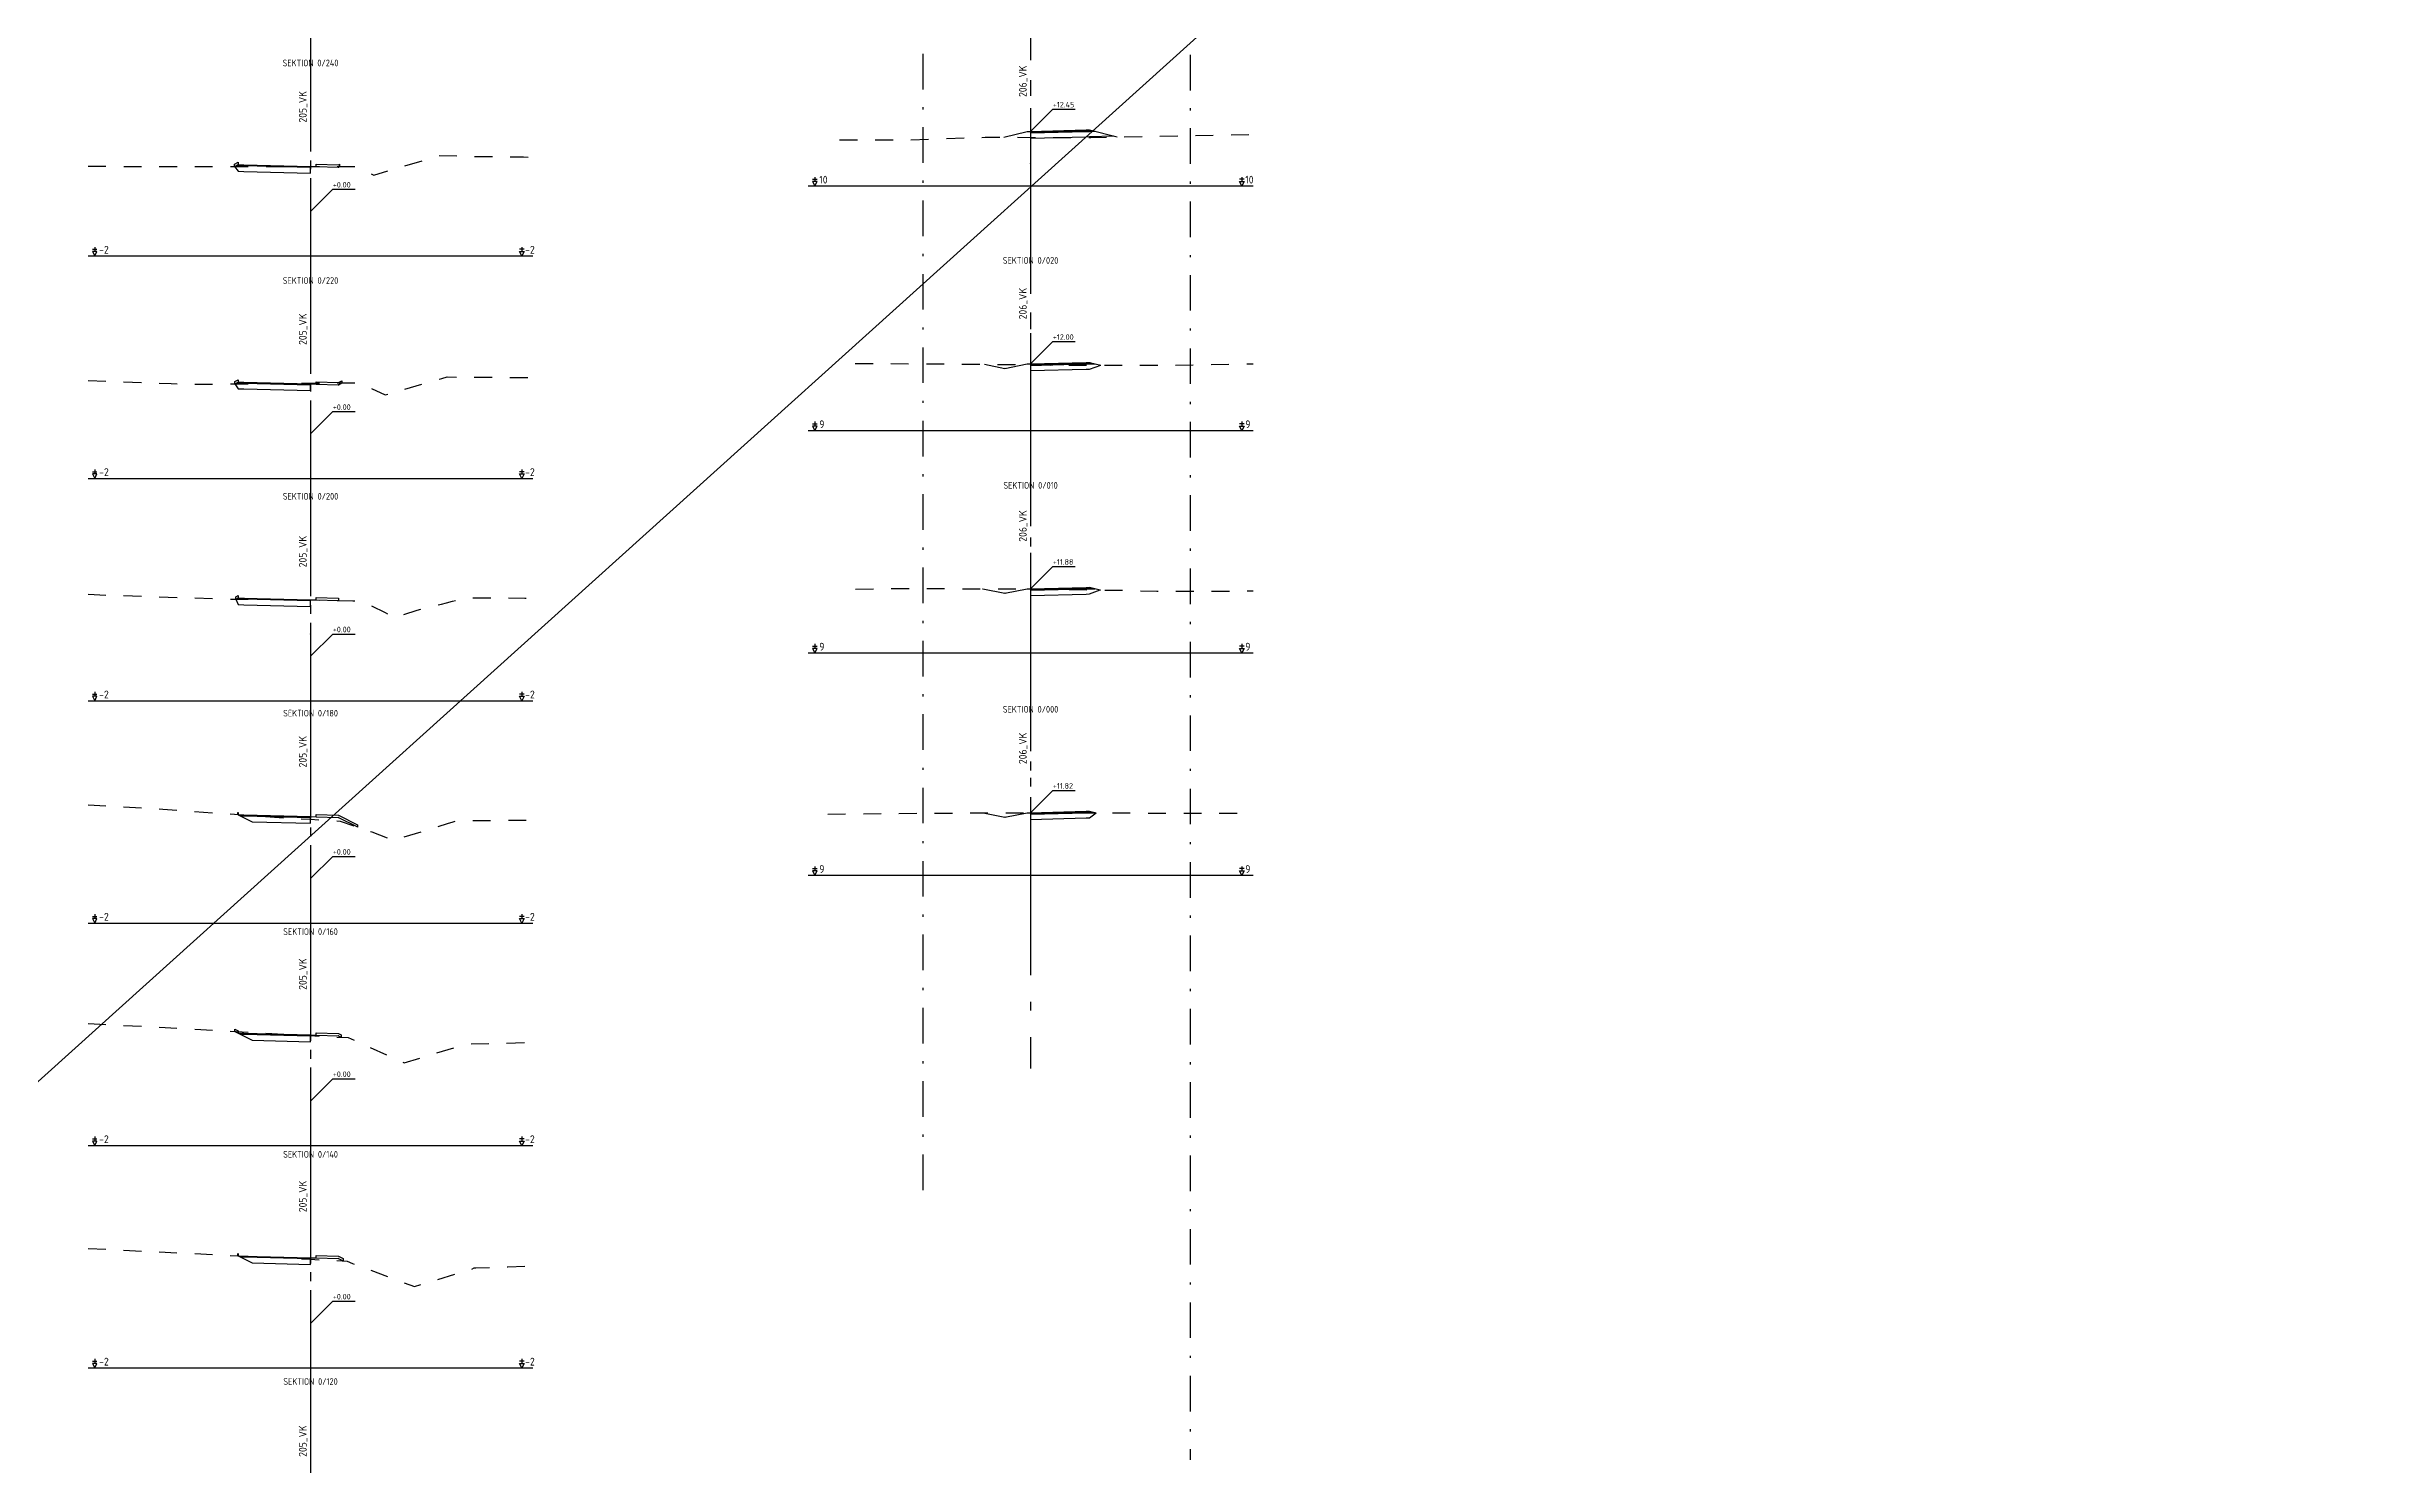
# Model space of a CAD drawing. Header units: metres. Extents: x 117388 to 123031, y 6148214 to 6150604.
# Drawn here: x 117842.7 to 117947.5, y 6149698.4 to 6149762.2 of the extents above; entities that cross this region are included whole.
import ezdxf
from ezdxf.enums import TextEntityAlignment as Align

# ---------------------------------------------------------------- set-up
doc = ezdxf.new("R2010")
doc.units = ezdxf.units.M
doc.header["$LTSCALE"] = 0.4
for name, pattern in [('AA_DASHED_2', [4, 2, -2]), ('CENTRUMLINJE', [27, 20, -3, 1, -3]), ('DASHDOT', [8, 4, -2, 0, -2])]:
    doc.linetypes.add(name, pattern=pattern)
for name, color, linetype in [('05_FASTIGHGR', 7, 'DASHDOT'), ('M-312A', 3, 'CONTINUOUS'), ('M-37-Bekladnad', 3, 'CONTINUOUS'), ('M-37-CL', 1, 'CENTRUMLINJE'), ('M-37-CL_Txt', 1, 'CONTINUOUS'), ('M-37-Mark', 9, 'AA_DASHED_2'), ('M-37-OB_B1', 4, 'CONTINUOUS'), ('M-37-OB_B2', 4, 'CONTINUOUS'), ('M-37-OB_Bi1', 4, 'CONTINUOUS'), ('M-37-OB_Bi2', 4, 'CONTINUOUS'), ('M-37-Profilhojd', 3, 'CONTINUOUS'), ('M-37-Refhojd_Lin', 1, 'CONTINUOUS'), ('M-37-Refhojd_Txt', 1, 'CONTINUOUS'), ('M-37-SektNr', 3, 'CONTINUOUS'), ('M-37-Vag-Overyta', 3, 'CONTINUOUS'), ('M-37-Vag-Slitlager', 4, 'CONTINUOUS'), ('Road_LayerForCsGenerator', 7, 'CONTINUOUS'), ('T19202X', 7, 'CONTINUOUS')]:
    doc.layers.add(name, color=color, linetype=linetype)
doc.layers.add('Non-PlotDot', color=7, linetype='CONTINUOUS', plot=False)
doc.styles.add('P_ISO_25', font='ISO', dxfattribs={"height": 2.5})
doc.styles.add('P_ISO_30', font='ISO', dxfattribs={"height": 3})

msp = doc.modelspace()

# ---------------------------------------------------------------- linework, layer by layer
at = {"layer": '05_FASTIGHGR'}
for p, q in [((117882.092, 6149821.252), (117882.092, 6149710.601)), ((117894.122, 6149821.206), (117894.122, 6149698.631))]:
    msp.add_line(p, q, dxfattribs=at)
at = {"layer": 'M-312A', "flags": 128}
msp.add_lwpolyline([(118133.929, 6149978.568), (117494.355, 6149401.904)], dxfattribs=at)
at = {"layer": 'M-37-Bekladnad', "flags": 128}
for points in [[(117851.154, 6149756.79), (117851.154, 6149756.89), (117851.323, 6149756.974), (117851.323, 6149756.874)], [(117854.823, 6149756.786), (117854.823, 6149756.886), (117855.823, 6149756.856), (117855.882, 6149756.886), (117855.882, 6149756.786)], [(117851.166, 6149747.013), (117851.166, 6149747.113), (117851.323, 6149747.191), (117851.323, 6149747.091)], [(117854.823, 6149747.004), (117854.823, 6149747.104), (117855.823, 6149747.074), (117855.985, 6149747.154), (117855.985, 6149747.054)], [(117851.217, 6149737.335), (117851.217, 6149737.435), (117851.323, 6149737.489), (117851.323, 6149737.389)], [(117854.823, 6149737.301), (117854.823, 6149737.401), (117855.823, 6149737.371), (117855.836, 6149737.364), (117855.836, 6149737.264)], [(117851.302, 6149727.644), (117851.302, 6149727.744), (117851.323, 6149727.734), (117851.323, 6149727.634)], [(117854.823, 6149727.546), (117854.823, 6149727.646), (117855.823, 6149727.616), (117856.686, 6149727.185), (117856.686, 6149727.085)], [(117851.166, 6149717.891), (117851.166, 6149717.991), (117851.323, 6149717.913), (117851.323, 6149717.813)], [(117854.823, 6149717.725), (117854.823, 6149717.825), (117855.823, 6149717.795), (117855.951, 6149717.731), (117855.951, 6149717.631)], [(117851.309, 6149707.803), (117851.309, 6149707.903), (117851.323, 6149707.896), (117851.323, 6149707.796)], [(117854.823, 6149707.708), (117854.823, 6149707.808), (117855.823, 6149707.778), (117856.034, 6149707.673), (117856.034, 6149707.573)]]:
    msp.add_lwpolyline(points, dxfattribs=at)
at = {"layer": 'M-37-CL'}
for p, q in [((117886.942, 6149780.362), (117886.942, 6149757.362)), ((117854.573, 6149776.263), (117854.573, 6149753.263)), ((117886.942, 6149769.865), (117886.942, 6149746.865)), ((117854.573, 6149766.263), (117854.573, 6149743.263)), ((117886.942, 6149759.414), (117886.942, 6149736.414)), ((117854.573, 6149756.263), (117854.573, 6149733.263)), ((117886.942, 6149749.299), (117886.942, 6149726.299)), ((117854.573, 6149746.263), (117854.573, 6149723.263)), ((117886.942, 6149739.229), (117886.942, 6149716.229)), ((117854.573, 6149736.263), (117854.573, 6149713.263)), ((117854.573, 6149726.263), (117854.573, 6149703.263)), ((117854.573, 6149716.263), (117854.573, 6149693.263)), ((117854.573, 6149706.263), (117854.573, 6149683.263))]:
    msp.add_line(p, q, dxfattribs=at)
at = {"layer": 'M-37-Mark', "flags": 128}
for points in [[(117878.359, 6149757.986), (117881.459, 6149757.983), (117884.9, 6149758.101), (117886.942, 6149758.098), (117889.652, 6149758.095), (117892.576, 6149758.154), (117896.942, 6149758.229)], [(117844.573, 6149756.795), (117854.573, 6149756.787), (117855.821, 6149756.786), (117856.557, 6149756.784), (117856.562, 6149756.793), (117856.638, 6149756.748), (117857.421, 6149756.397), (117858.64, 6149756.762), (117860.347, 6149757.277), (117862.371, 6149757.235), (117864.141, 6149757.214), (117864.573, 6149757.202)], [(117844.573, 6149747.157), (117848.314, 6149747.025), (117849.213, 6149746.994), (117854.573, 6149747.045), (117855.84, 6149747.057), (117856.13, 6149747.052), (117856.748, 6149747.053), (117857.107, 6149746.895), (117857.931, 6149746.514), (117859.863, 6149747.089), (117860.47, 6149747.259), (117860.719, 6149747.329), (117861.435, 6149747.314), (117863.93, 6149747.303), (117864.259, 6149747.302), (117864.573, 6149747.3)], [(117879.059, 6149747.934), (117879.635, 6149747.928), (117884.72, 6149747.896), (117886.942, 6149747.868), (117888.005, 6149747.855), (117892.9, 6149747.852), (117896.942, 6149747.91)], [(117844.573, 6149737.553), (117845.39, 6149737.513), (117850.872, 6149737.338), (117853.457, 6149737.319), (117854.573, 6149737.293), (117856.478, 6149737.25), (117856.903, 6149737.24), (117857.928, 6149736.727), (117858.228, 6149736.578), (117858.253, 6149736.565), (117858.362, 6149736.508), (117859.373, 6149736.835), (117860.305, 6149737.071), (117860.464, 6149737.112), (117860.68, 6149737.166), (117860.96, 6149737.237), (117861.581, 6149737.394), (117864.212, 6149737.38), (117864.573, 6149737.378)], [(117879.079, 6149737.782), (117881.055, 6149737.808), (117884.548, 6149737.799), (117885.366, 6149737.8), (117886.942, 6149737.781), (117890.694, 6149737.736), (117892.618, 6149737.694), (117893.063, 6149737.695), (117896.942, 6149737.698)], [(117844.573, 6149728.079), (117847.934, 6149727.891), (117853.166, 6149727.508), (117854.573, 6149727.43), (117855.181, 6149727.397), (117855.909, 6149727.344), (117857.325, 6149726.872), (117858.308, 6149726.493), (117859.998, 6149727.012), (117860.732, 6149727.237), (117860.984, 6149727.314), (117861.207, 6149727.381), (117862.083, 6149727.377), (117864.573, 6149727.402)], [(117877.827, 6149727.663), (117883.9, 6149727.718), (117884.065, 6149727.719), (117886.942, 6149727.729), (117887.139, 6149727.73), (117887.251, 6149727.73), (117893.629, 6149727.709), (117894.185, 6149727.708), (117896.942, 6149727.716)], [(117844.573, 6149718.253), (117854.573, 6149717.704), (117855.321, 6149717.662), (117856.265, 6149717.616), (117858.577, 6149716.574), (117858.777, 6149716.483), (117859.947, 6149716.836), (117861.338, 6149717.253), (117861.582, 6149717.326), (117863.066, 6149717.362), (117864.573, 6149717.395)], [(117844.573, 6149708.132), (117854.573, 6149707.644), (117856.223, 6149707.564), (117856.459, 6149707.457), (117856.758, 6149707.346), (117859.241, 6149706.416), (117861.592, 6149707.138), (117861.794, 6149707.2), (117861.83, 6149707.208), (117861.931, 6149707.268), (117862, 6149707.264), (117863.437, 6149707.308), (117864.573, 6149707.342)]]:
    msp.add_lwpolyline(points, dxfattribs=at)
at = {"layer": 'M-37-OB_B1', "flags": 128}
for points in [[(117886.942, 6149758.335), (117886.942, 6149758.295), (117889.442, 6149758.358), (117889.592, 6149758.361), (117889.847, 6149758.368)], [(117886.942, 6149747.884), (117886.942, 6149747.844), (117889.442, 6149747.906), (117889.592, 6149747.91), (117889.847, 6149747.916)], [(117886.942, 6149737.769), (117886.942, 6149737.729), (117889.442, 6149737.791), (117889.592, 6149737.795), (117889.847, 6149737.801)], [(117886.942, 6149727.699), (117886.942, 6149727.659), (117889.442, 6149727.722), (117889.592, 6149727.726), (117889.847, 6149727.732)]]:
    msp.add_lwpolyline(points, dxfattribs=at)
at = {"layer": 'M-37-OB_B2', "flags": 128}
for points in [[(117886.942, 6149758.295), (117886.942, 6149758.065), (117889.442, 6149758.128), (117889.592, 6149758.131), (117890.683, 6149758.159)], [(117851.154, 6149756.79), (117851.323, 6149756.574), (117851.573, 6149756.568), (117854.573, 6149756.493), (117854.573, 6149756.753)], [(117886.942, 6149747.844), (117886.942, 6149747.614), (117889.442, 6149747.676), (117889.592, 6149747.68), (117890.097, 6149747.854)], [(117851.166, 6149747.013), (117851.323, 6149746.791), (117851.573, 6149746.785), (117854.573, 6149746.71), (117854.573, 6149746.97)], [(117851.217, 6149737.335), (117851.323, 6149737.089), (117851.573, 6149737.082), (117854.573, 6149737.007), (117854.573, 6149737.267)], [(117886.942, 6149737.729), (117886.942, 6149737.499), (117889.442, 6149737.561), (117889.592, 6149737.565), (117890.078, 6149737.743)], [(117851.323, 6149727.634), (117851.955, 6149727.318), (117854.573, 6149727.253), (117854.573, 6149727.513)], [(117886.942, 6149727.659), (117886.942, 6149727.429), (117889.442, 6149727.492), (117889.592, 6149727.496), (117889.889, 6149727.721)], [(117851.323, 6149717.813), (117851.955, 6149717.497), (117854.573, 6149717.431), (117854.573, 6149717.691)], [(117851.323, 6149707.796), (117851.955, 6149707.48), (117854.573, 6149707.415), (117854.573, 6149707.675)]]:
    msp.add_lwpolyline(points, dxfattribs=at)
at = {"layer": 'M-37-OB_Bi1', "flags": 128}
for points in [[(117886.942, 6149758.365), (117886.942, 6149758.335), (117889.442, 6149758.398), (117889.592, 6149758.401), (117889.701, 6149758.404)], [(117851.247, 6149756.836), (117851.323, 6149756.834), (117851.573, 6149756.828), (117854.573, 6149756.753), (117854.573, 6149756.793)], [(117886.942, 6149747.914), (117886.942, 6149747.884), (117889.442, 6149747.946), (117889.592, 6149747.95), (117889.701, 6149747.953)], [(117851.247, 6149747.053), (117851.323, 6149747.051), (117851.573, 6149747.045), (117854.573, 6149746.97), (117854.573, 6149747.01)], [(117851.247, 6149737.35), (117851.323, 6149737.349), (117851.573, 6149737.342), (117854.573, 6149737.267), (117854.573, 6149737.307)], [(117886.942, 6149737.799), (117886.942, 6149737.769), (117889.442, 6149737.831), (117889.592, 6149737.835), (117889.701, 6149737.838)], [(117851.323, 6149727.634), (117851.407, 6149727.592), (117851.573, 6149727.588), (117854.573, 6149727.513), (117854.573, 6149727.553)], [(117886.942, 6149727.729), (117886.942, 6149727.699), (117889.442, 6149727.762), (117889.592, 6149727.766), (117889.701, 6149727.768)], [(117851.323, 6149717.813), (117851.407, 6149717.771), (117851.573, 6149717.766), (117854.573, 6149717.691), (117854.573, 6149717.731)], [(117851.323, 6149707.796), (117851.407, 6149707.754), (117851.573, 6149707.75), (117854.573, 6149707.675), (117854.573, 6149707.715)]]:
    msp.add_lwpolyline(points, dxfattribs=at)
at = {"layer": 'M-37-OB_Bi2', "flags": 128}
for points in [[(117886.942, 6149758.365), (117886.942, 6149758.335), (117889.442, 6149758.398), (117889.592, 6149758.401), (117889.701, 6149758.404)], [(117851.247, 6149756.836), (117851.323, 6149756.834), (117851.573, 6149756.828), (117854.573, 6149756.753), (117854.573, 6149756.793)], [(117886.942, 6149747.914), (117886.942, 6149747.884), (117889.442, 6149747.946), (117889.592, 6149747.95), (117889.701, 6149747.953)], [(117851.247, 6149747.053), (117851.323, 6149747.051), (117851.573, 6149747.045), (117854.573, 6149746.97), (117854.573, 6149747.01)], [(117851.247, 6149737.35), (117851.323, 6149737.349), (117851.573, 6149737.342), (117854.573, 6149737.267), (117854.573, 6149737.307)], [(117886.942, 6149737.799), (117886.942, 6149737.769), (117889.442, 6149737.831), (117889.592, 6149737.835), (117889.701, 6149737.838)], [(117851.323, 6149727.634), (117851.407, 6149727.592), (117851.573, 6149727.588), (117854.573, 6149727.513), (117854.573, 6149727.553)], [(117886.942, 6149727.729), (117886.942, 6149727.699), (117889.442, 6149727.762), (117889.592, 6149727.766), (117889.701, 6149727.768)], [(117851.323, 6149717.813), (117851.407, 6149717.771), (117851.573, 6149717.766), (117854.573, 6149717.691), (117854.573, 6149717.731)], [(117851.323, 6149707.796), (117851.407, 6149707.754), (117851.573, 6149707.75), (117854.573, 6149707.675), (117854.573, 6149707.715)]]:
    msp.add_lwpolyline(points, dxfattribs=at)
at = {"layer": 'M-37-Profilhojd', "color": 1}
for points in [[(117886.942, 6149758.365), (117887.942, 6149759.365), (117888.942, 6149759.365)], [(117854.573, 6149754.763), (117855.573, 6149755.763), (117856.573, 6149755.763)], [(117886.942, 6149747.914), (117887.942, 6149748.914), (117888.942, 6149748.914)], [(117854.573, 6149744.763), (117855.573, 6149745.763), (117856.573, 6149745.763)], [(117886.942, 6149737.799), (117887.942, 6149738.799), (117888.942, 6149738.799)], [(117854.573, 6149734.763), (117855.573, 6149735.763), (117856.573, 6149735.763)], [(117886.942, 6149727.729), (117887.942, 6149728.729), (117888.942, 6149728.729)], [(117854.573, 6149724.763), (117855.573, 6149725.763), (117856.573, 6149725.763)], [(117854.573, 6149714.763), (117855.573, 6149715.763), (117856.573, 6149715.763)], [(117854.573, 6149704.763), (117855.573, 6149705.763), (117856.573, 6149705.763)]]:
    msp.add_lwpolyline(points, dxfattribs=at)
at = {"layer": 'M-37-Refhojd_Lin'}
for p, q in [((117876.942, 6149755.914), (117896.942, 6149755.914)), ((117877.142, 6149756.214), (117877.342, 6149756.214)), ((117896.542, 6149756.214), (117896.342, 6149756.214)), ((117844.573, 6149752.763), (117864.573, 6149752.763)), ((117844.773, 6149753.063), (117844.973, 6149753.063)), ((117864.173, 6149753.063), (117863.973, 6149753.063)), ((117876.942, 6149744.914), (117896.942, 6149744.914)), ((117877.142, 6149745.214), (117877.342, 6149745.214)), ((117896.542, 6149745.214), (117896.342, 6149745.214)), ((117844.573, 6149742.763), (117864.573, 6149742.763)), ((117844.773, 6149743.063), (117844.973, 6149743.063)), ((117864.173, 6149743.063), (117863.973, 6149743.063)), ((117876.942, 6149734.914), (117896.942, 6149734.914)), ((117877.142, 6149735.214), (117877.342, 6149735.214)), ((117896.542, 6149735.214), (117896.342, 6149735.214)), ((117844.573, 6149732.763), (117864.573, 6149732.763)), ((117844.773, 6149733.063), (117844.973, 6149733.063)), ((117864.173, 6149733.063), (117863.973, 6149733.063)), ((117876.942, 6149724.914), (117896.942, 6149724.914)), ((117877.142, 6149725.214), (117877.342, 6149725.214)), ((117896.542, 6149725.214), (117896.342, 6149725.214)), ((117844.573, 6149722.763), (117864.573, 6149722.763)), ((117844.773, 6149723.063), (117844.973, 6149723.063)), ((117864.173, 6149723.063), (117863.973, 6149723.063)), ((117844.573, 6149712.763), (117864.573, 6149712.763)), ((117844.773, 6149713.063), (117844.973, 6149713.063)), ((117864.173, 6149713.063), (117863.973, 6149713.063)), ((117844.573, 6149702.763), (117864.573, 6149702.763)), ((117844.773, 6149703.063), (117844.973, 6149703.063)), ((117864.173, 6149703.063), (117863.973, 6149703.063))]:
    msp.add_line(p, q, dxfattribs=at)
for points in [[(117877.242, 6149756.314), (117877.242, 6149756.114), (117877.142, 6149756.114), (117877.242, 6149755.914), (117877.342, 6149756.114), (117877.242, 6149756.114)], [(117896.442, 6149756.314), (117896.442, 6149756.114), (117896.542, 6149756.114), (117896.442, 6149755.914), (117896.342, 6149756.114), (117896.442, 6149756.114)], [(117844.873, 6149753.163), (117844.873, 6149752.963), (117844.773, 6149752.963), (117844.873, 6149752.763), (117844.973, 6149752.963), (117844.873, 6149752.963)], [(117864.073, 6149753.163), (117864.073, 6149752.963), (117864.173, 6149752.963), (117864.073, 6149752.763), (117863.973, 6149752.963), (117864.073, 6149752.963)], [(117877.242, 6149745.314), (117877.242, 6149745.114), (117877.142, 6149745.114), (117877.242, 6149744.914), (117877.342, 6149745.114), (117877.242, 6149745.114)], [(117896.442, 6149745.314), (117896.442, 6149745.114), (117896.542, 6149745.114), (117896.442, 6149744.914), (117896.342, 6149745.114), (117896.442, 6149745.114)], [(117844.873, 6149743.163), (117844.873, 6149742.963), (117844.773, 6149742.963), (117844.873, 6149742.763), (117844.973, 6149742.963), (117844.873, 6149742.963)], [(117864.073, 6149743.163), (117864.073, 6149742.963), (117864.173, 6149742.963), (117864.073, 6149742.763), (117863.973, 6149742.963), (117864.073, 6149742.963)], [(117877.242, 6149735.314), (117877.242, 6149735.114), (117877.142, 6149735.114), (117877.242, 6149734.914), (117877.342, 6149735.114), (117877.242, 6149735.114)], [(117896.442, 6149735.314), (117896.442, 6149735.114), (117896.542, 6149735.114), (117896.442, 6149734.914), (117896.342, 6149735.114), (117896.442, 6149735.114)], [(117844.873, 6149733.163), (117844.873, 6149732.963), (117844.773, 6149732.963), (117844.873, 6149732.763), (117844.973, 6149732.963), (117844.873, 6149732.963)], [(117864.073, 6149733.163), (117864.073, 6149732.963), (117864.173, 6149732.963), (117864.073, 6149732.763), (117863.973, 6149732.963), (117864.073, 6149732.963)], [(117877.242, 6149725.314), (117877.242, 6149725.114), (117877.142, 6149725.114), (117877.242, 6149724.914), (117877.342, 6149725.114), (117877.242, 6149725.114)], [(117896.442, 6149725.314), (117896.442, 6149725.114), (117896.542, 6149725.114), (117896.442, 6149724.914), (117896.342, 6149725.114), (117896.442, 6149725.114)], [(117844.873, 6149723.163), (117844.873, 6149722.963), (117844.773, 6149722.963), (117844.873, 6149722.763), (117844.973, 6149722.963), (117844.873, 6149722.963)], [(117864.073, 6149723.163), (117864.073, 6149722.963), (117864.173, 6149722.963), (117864.073, 6149722.763), (117863.973, 6149722.963), (117864.073, 6149722.963)], [(117844.873, 6149713.163), (117844.873, 6149712.963), (117844.773, 6149712.963), (117844.873, 6149712.763), (117844.973, 6149712.963), (117844.873, 6149712.963)], [(117864.073, 6149713.163), (117864.073, 6149712.963), (117864.173, 6149712.963), (117864.073, 6149712.763), (117863.973, 6149712.963), (117864.073, 6149712.963)], [(117844.873, 6149703.163), (117844.873, 6149702.963), (117844.773, 6149702.963), (117844.873, 6149702.763), (117844.973, 6149702.963), (117844.873, 6149702.963)], [(117864.073, 6149703.163), (117864.073, 6149702.963), (117864.173, 6149702.963), (117864.073, 6149702.763), (117863.973, 6149702.963), (117864.073, 6149702.963)]]:
    msp.add_lwpolyline(points, dxfattribs=at)
at = {"layer": 'M-37-Vag-Overyta', "flags": 128}
for points in [[(117885.746, 6149758.1), (117886.792, 6149758.361), (117886.942, 6149758.365), (117889.442, 6149758.428), (117889.592, 6149758.431), (117890.841, 6149758.119)], [(117851.154, 6149756.79), (117851.323, 6149756.874), (117851.573, 6149756.868), (117854.573, 6149756.793), (117854.823, 6149756.786), (117855.823, 6149756.756), (117855.882, 6149756.786)], [(117884.871, 6149747.894), (117885.792, 6149747.71), (117886.792, 6149747.91), (117886.942, 6149747.914), (117889.442, 6149747.976), (117889.592, 6149747.98), (117890.097, 6149747.854)], [(117851.166, 6149747.013), (117851.323, 6149747.091), (117851.573, 6149747.085), (117854.573, 6149747.01), (117854.823, 6149747.004), (117855.823, 6149746.974), (117855.985, 6149747.054)], [(117851.217, 6149737.335), (117851.323, 6149737.389), (117851.573, 6149737.382), (117854.573, 6149737.307), (117854.823, 6149737.301), (117855.823, 6149737.271), (117855.836, 6149737.264)], [(117884.783, 6149737.799), (117884.792, 6149737.795), (117885.792, 6149737.595), (117886.792, 6149737.795), (117886.942, 6149737.799), (117889.442, 6149737.861), (117889.592, 6149737.865), (117890.078, 6149737.743)], [(117851.302, 6149727.644), (117851.323, 6149727.634), (117851.573, 6149727.628), (117854.573, 6149727.553), (117854.823, 6149727.546), (117855.823, 6149727.516), (117856.686, 6149727.085)], [(117884.811, 6149727.722), (117885.792, 6149727.526), (117886.792, 6149727.726), (117886.942, 6149727.729), (117889.442, 6149727.792), (117889.592, 6149727.796), (117889.889, 6149727.721)], [(117851.166, 6149717.891), (117851.323, 6149717.813), (117851.573, 6149717.806), (117854.573, 6149717.731), (117854.823, 6149717.725), (117855.823, 6149717.695), (117855.951, 6149717.631)], [(117851.309, 6149707.803), (117851.323, 6149707.796), (117851.573, 6149707.79), (117854.573, 6149707.715), (117854.823, 6149707.708), (117855.823, 6149707.678), (117856.034, 6149707.573)]]:
    msp.add_lwpolyline(points, dxfattribs=at)
at = {"layer": 'M-37-Vag-Slitlager', "flags": 128}
for points in [[(117886.942, 6149758.365), (117886.942, 6149758.335), (117889.442, 6149758.398), (117889.592, 6149758.401), (117889.701, 6149758.404)], [(117851.247, 6149756.836), (117851.323, 6149756.834), (117851.573, 6149756.828), (117854.573, 6149756.753), (117854.573, 6149756.793)], [(117886.942, 6149747.914), (117886.942, 6149747.884), (117889.442, 6149747.946), (117889.592, 6149747.95), (117889.701, 6149747.953)], [(117851.247, 6149747.053), (117851.323, 6149747.051), (117851.573, 6149747.045), (117854.573, 6149746.97), (117854.573, 6149747.01)], [(117851.247, 6149737.35), (117851.323, 6149737.349), (117851.573, 6149737.342), (117854.573, 6149737.267), (117854.573, 6149737.307)], [(117886.942, 6149737.799), (117886.942, 6149737.769), (117889.442, 6149737.831), (117889.592, 6149737.835), (117889.701, 6149737.838)], [(117851.323, 6149727.634), (117851.407, 6149727.592), (117851.573, 6149727.588), (117854.573, 6149727.513), (117854.573, 6149727.553)], [(117886.942, 6149727.729), (117886.942, 6149727.699), (117889.442, 6149727.762), (117889.592, 6149727.766), (117889.701, 6149727.768)], [(117851.323, 6149717.813), (117851.407, 6149717.771), (117851.573, 6149717.766), (117854.573, 6149717.691), (117854.573, 6149717.731)], [(117851.323, 6149707.796), (117851.407, 6149707.754), (117851.573, 6149707.75), (117854.573, 6149707.675), (117854.573, 6149707.715)]]:
    msp.add_lwpolyline(points, dxfattribs=at)
at = {"layer": 'Non-PlotDot'}
for centre in [(117885.746, 6149758.1), (117886.792, 6149758.361), (117886.942, 6149758.365), (117889.442, 6149758.428), (117889.592, 6149758.431), (117890.841, 6149758.119), (117851.154, 6149756.79), (117851.323, 6149756.874), (117851.573, 6149756.868), (117854.573, 6149756.793), (117854.823, 6149756.786), (117855.823, 6149756.756), (117855.882, 6149756.786), (117884.871, 6149747.894), (117885.792, 6149747.71), (117886.792, 6149747.91), (117886.942, 6149747.914), (117889.442, 6149747.976), (117889.592, 6149747.98), (117890.097, 6149747.854), (117851.166, 6149747.013), (117851.323, 6149747.091), (117851.573, 6149747.085), (117854.573, 6149747.01), (117854.823, 6149747.004), (117855.823, 6149746.974), (117855.985, 6149747.054), (117851.217, 6149737.335), (117851.323, 6149737.389), (117851.573, 6149737.382), (117854.573, 6149737.307), (117854.823, 6149737.301), (117855.823, 6149737.271), (117855.836, 6149737.264), (117884.783, 6149737.799), (117884.792, 6149737.795), (117885.792, 6149737.595), (117886.792, 6149737.795), (117886.942, 6149737.799), (117889.442, 6149737.861), (117889.592, 6149737.865), (117890.078, 6149737.743), (117851.302, 6149727.644), (117851.323, 6149727.634), (117851.573, 6149727.628), (117854.573, 6149727.553), (117854.823, 6149727.546), (117855.823, 6149727.516), (117884.811, 6149727.722), (117885.792, 6149727.526), (117886.792, 6149727.726), (117886.942, 6149727.729), (117889.442, 6149727.792), (117889.592, 6149727.796), (117889.889, 6149727.721), (117856.686, 6149727.085), (117851.166, 6149717.891), (117851.323, 6149717.813), (117851.573, 6149717.806), (117854.573, 6149717.731), (117854.823, 6149717.725), (117855.823, 6149717.695), (117855.951, 6149717.631), (117851.309, 6149707.803), (117851.323, 6149707.796), (117851.573, 6149707.79), (117854.573, 6149707.715), (117854.823, 6149707.708), (117855.823, 6149707.678), (117856.034, 6149707.573)]:
    msp.add_circle(centre, 0.001, dxfattribs=at)
at = {"layer": 'Road_LayerForCsGenerator'}
for centre in [(117886.942, 6149756.914), (117854.573, 6149755.763), (117886.942, 6149746.914), (117854.573, 6149745.763), (117886.942, 6149736.914), (117854.573, 6149735.763), (117886.942, 6149726.914), (117854.573, 6149725.763), (117854.573, 6149715.763), (117854.573, 6149705.763)]:
    msp.add_circle(centre, 0.001, dxfattribs=at)
at = {"layer": 'T19202X', "color": 7}
for centre in [(117886.942, 6149756.914), (117854.573, 6149755.763), (117886.942, 6149746.914), (117854.573, 6149745.763), (117886.942, 6149736.914), (117854.573, 6149735.763), (117886.942, 6149726.914), (117854.573, 6149725.763), (117854.573, 6149715.763), (117854.573, 6149705.763)]:
    msp.add_circle(centre, 0.001, dxfattribs=at)

# ---------------------------------------------------------------- texts
at = {"layer": 'M-37-CL_Txt', "style": 'P_ISO_30'}
for s, p in [('206_VK', (117886.592, 6149759.914)), ('205_VK', (117854.223, 6149758.763)), ('206_VK', (117886.592, 6149749.914)), ('205_VK', (117854.223, 6149748.763)), ('206_VK', (117886.592, 6149739.914)), ('205_VK', (117854.223, 6149738.763)), ('205_VK', (117854.223, 6149729.763)), ('206_VK', (117886.592, 6149729.914)), ('205_VK', (117854.223, 6149719.763)), ('205_VK', (117854.223, 6149709.763)), ('205_VK', (117854.223, 6149698.763))]:
    msp.add_text(s, height=0.35, rotation=90.01167, dxfattribs=at).set_placement(p, align=Align.MIDDLE_LEFT)
at = {"layer": 'M-37-Profilhojd', "style": 'P_ISO_25'}
for s, p in [('+12.45', (117887.942, 6149759.443)), ('+0.00', (117855.573, 6149755.841)), ('+12.00', (117887.942, 6149748.992)), ('+0.00', (117855.573, 6149745.841)), ('+11.88', (117887.942, 6149738.877)), ('+0.00', (117855.573, 6149735.841)), ('+11.82', (117887.942, 6149728.807)), ('+0.00', (117855.573, 6149725.841)), ('+0.00', (117855.573, 6149715.841)), ('+0.00', (117855.573, 6149705.841))]:
    msp.add_text(s, height=0.25, dxfattribs=at).set_placement(p)
at = {"layer": 'M-37-Refhojd_Lin', "style": 'P_ISO_25'}
for s, p in [('10', (117896.592, 6149755.914)), ('-2', (117864.223, 6149752.763)), ('9', (117896.592, 6149744.914)), ('-2', (117864.223, 6149742.763)), ('9', (117896.592, 6149734.914)), ('-2', (117864.223, 6149732.763)), ('9', (117896.592, 6149724.914)), ('-2', (117864.223, 6149722.763)), ('-2', (117864.223, 6149712.763)), ('-2', (117864.223, 6149702.763))]:
    msp.add_text(s, height=0.35, dxfattribs=at).set_placement(p, align=Align.BOTTOM_LEFT)
at = {"layer": 'M-37-Refhojd_Txt', "style": 'P_ISO_25'}
for s, p in [('10', (117877.442, 6149755.914)), ('-2', (117845.073, 6149752.763)), ('9', (117877.442, 6149744.914)), ('-2', (117845.073, 6149742.763)), ('9', (117877.442, 6149734.914)), ('-2', (117845.073, 6149732.763)), ('9', (117877.442, 6149724.914)), ('-2', (117845.073, 6149722.763)), ('-2', (117845.073, 6149712.763)), ('-2', (117845.073, 6149702.763))]:
    msp.add_text(s, height=0.35, dxfattribs=at).set_placement(p, align=Align.BOTTOM_LEFT)
at = {"layer": 'M-37-SektNr', "style": 'P_ISO_30'}
for s, p in [('SEKTION 0/240', (117854.573, 6149761.293)), ('SEKTION 0/020', (117886.942, 6149752.414)), ('SEKTION 0/220', (117854.573, 6149751.51)), ('SEKTION 0/200', (117854.573, 6149741.807)), ('SEKTION 0/010', (117886.942, 6149742.299)), ('SEKTION 0/180', (117854.573, 6149732.053)), ('SEKTION 0/000', (117886.942, 6149732.229)), ('SEKTION 0/160', (117854.573, 6149722.231)), ('SEKTION 0/140', (117854.573, 6149712.215)), ('SEKTION 0/120', (117854.573, 6149701.998))]:
    msp.add_text(s, height=0.3, dxfattribs=at).set_placement(p, align=Align.CENTER)

doc.saveas('drawing.dxf')
